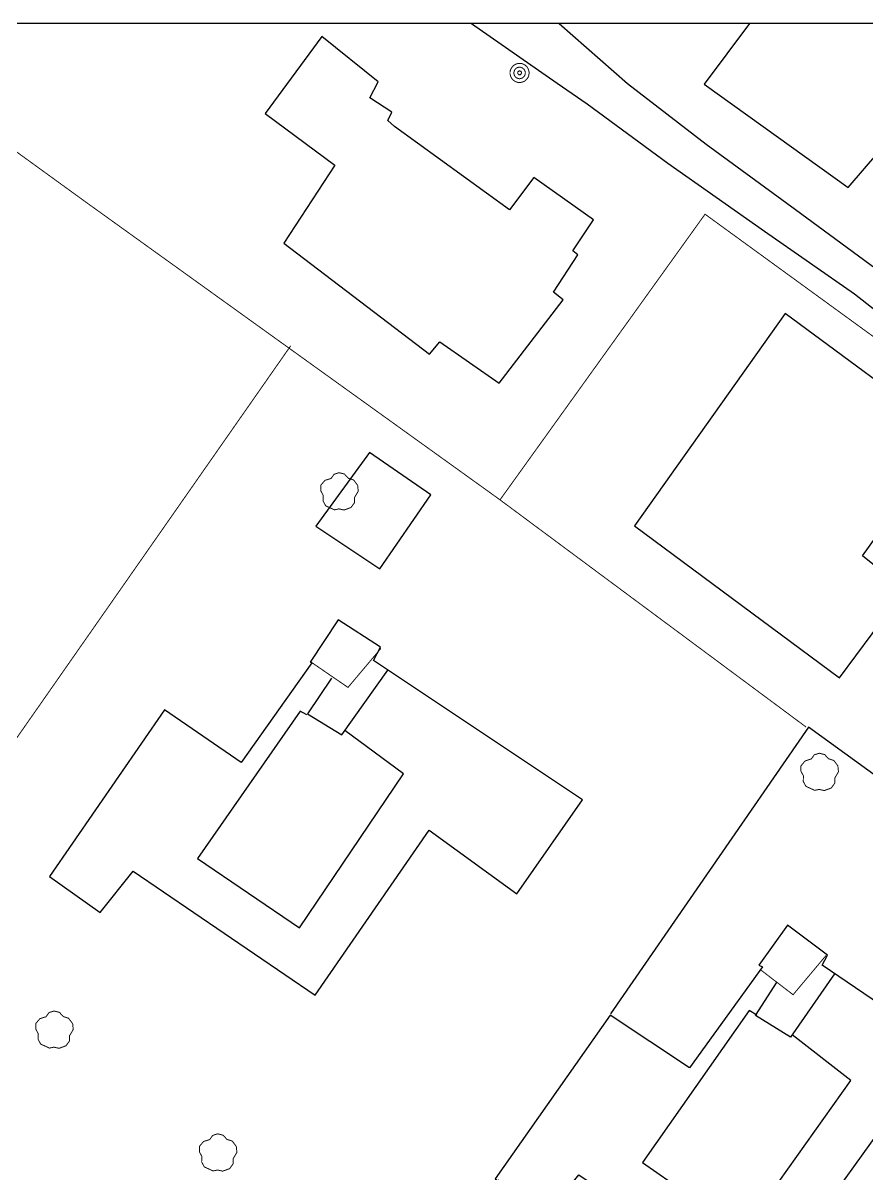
# Model space of a CAD drawing. Extents: x 743500 to 744300, y 4406200 to 4406700.
# Drawn here: x 743933.4 to 743977.5, y 4406639.9 to 4406700 of the extents above; entities that cross this region are included whole.
import ezdxf

# ---------------------------------------------------------------- set-up
doc = ezdxf.new("R2010")
doc.units = 0
doc.header["$MEASUREMENT"] = 0
for name, color, linetype in [('2', 7, 'CONTINUOUS'), ('33', 7, 'CONTINUOUS'), ('41', 7, 'CONTINUOUS'), ('42', 7, 'CONTINUOUS'), ('51', 7, 'CONTINUOUS'), ('6', 7, 'CONTINUOUS'), ('7', 7, 'CONTINUOUS')]:
    doc.layers.add(name, color=color, linetype=linetype)

msp = doc.modelspace()

# ---------------------------------------------------------------- linework, layer by layer
at = {"layer": '2', "color": 7, "linetype": 'Continuous'}
msp.add_3dface([(744299.9999999999, 4406200), (744299.9999999999, 4406700), (743500, 4406700), (743500, 4406200)], dxfattribs=at)
at = {"layer": '33', "color": 5, "linetype": 'Continuous', "extrusion": (0.5487368823076336, 0.8359951160116298, 0), "const_width": 0.05, "elevation": 4092131.20071}
msp.add_lwpolyline([(1796226.650533532, 0.08), (1796115.322131944, 0.03)], dxfattribs=at)
at = {"layer": '41', "color": 1, "linetype": 'Continuous', "extrusion": (-0.06708187510036037, -0.0905787933004866, 0.9936274474053379), "const_width": 0.05, "elevation": -449056.5199}
msp.add_lwpolyline([(-2024757.208270664, 3958646.884061744), (-2024777.172498224, 3958646.90892928), (-2024804.059260625, 3958646.529181948), (-2024819.674475069, 3958646.376609585)], dxfattribs=at)
at = {"layer": '41', "color": 1, "linetype": 'Continuous', "extrusion": (0.8056635921561489, -0.592373341967758, 0), "const_width": 0.05, "elevation": -2011043.55843}
msp.add_lwpolyline([(3991009.942291349, 0.93), (3990998.783787866, 0.8)], dxfattribs=at)
at = {"layer": '41', "color": 1, "linetype": 'Continuous', "extrusion": (-0.5916424243895171, -0.8062004971857155, 0), "const_width": 0.05, "elevation": -3992839.295696}
msp.add_lwpolyline([(-2007396.369217446, 1), (-2007413.474143637, 1.01)], dxfattribs=at)
at = {"layer": '41', "color": 1, "linetype": 'Continuous', "extrusion": (0.8059388850149021, -0.5919987446109463, 0), "const_width": 0.05, "elevation": -2009168.433803}
msp.add_lwpolyline([(3991958.781628082, 0.41), (3991955.369458684, 0.35)], dxfattribs=at)
at = {"layer": '41', "color": 1, "linetype": 'Continuous', "extrusion": (-0.003185414700067485, -0.003750165900079449, 0.9999878946211852), "const_width": 0.05, "elevation": -18894.688743}
msp.add_lwpolyline([(743987.1785024843, 4406634.248780114), (743965.3085815876, 4406650.158891993), (743954.608349185, 4406635.248787146)], dxfattribs=at)
at = {"layer": '41', "color": 1, "linetype": 'Continuous', "const_width": 0.05, "elevation": 0.72}
msp.add_lwpolyline([(743947.4299999998, 4406683.15), (743927.5799999998, 4406654.73)], dxfattribs=at)
at = {"layer": '41', "color": 1, "linetype": 'Continuous', "extrusion": (0.5935172931855053, 0.8048212364803449, 0), "const_width": 0.05, "elevation": 3988102.866491}
msp.add_lwpolyline([(2016744.656895545, 0.89), (2016663.210237541, 0.86)], dxfattribs=at)
at = {"layer": '41', "color": 3, "linetype": 'Continuous', "extrusion": (-0.002406462300001249, -0.003133572600001627, 0.9999921948005192), "const_width": 0.05, "elevation": -15598.591479}
msp.add_lwpolyline([(743857.4261318471, 4406617.045605534), (743857.2261324261, 4406615.675613768), (743857.3261321365, 4406614.285619839), (743857.626131268, 4406613.585621012), (743858.0161301385, 4406612.915621362), (743858.5261286618, 4406612.235620854), (743859.0961270112, 4406611.625619552), (743859.6961252741, 4406611.035617923), (743860.6561224944, 4406610.195614808), (743861.7761192513, 4406609.235611075), (743862.7261165003, 4406608.495607545), (743863.9261130256, 4406607.665602572), (743865.2261092615, 4406606.795597039), (743866.5161055262, 4406605.955591436), (743867.7761018779, 4406605.045586402), (743869.0160982873, 4406604.055581911), (743870.3960942916, 4406603.045576463), (743871.876090006, 4406602.00557041), (743873.44608546, 4406600.965563676), (743875.0760807402, 4406599.945556393), (743876.7960757598, 4406598.905548529), (743878.4460709824, 4406597.915540947), (743880.0060664652, 4406596.915534092), (743881.5660619481, 4406595.865527485), (743883.2360571123, 4406594.75552034), (743884.9060522768, 4406593.67551305), (743886.6560712744, 4406592.545536737), (743888.4460660913, 4406591.415528786), (743890.2360609083, 4406590.295520786), (743891.9360559857, 4406589.21551327), (743893.2360522216, 4406588.385507542), (743893.9560501368, 4406587.91550442), (743895.1660466332, 4406587.115499224), (743896.3660431585, 4406586.295494201), (743897.7560391336, 4406585.345488383), (743899.2060349348, 4406584.295482604), (743900.7560304468, 4406583.25547602), (743902.3960256982, 4406582.165469006), (743904.0260209785, 4406581.085462016), (743905.6160163746, 4406580.005455329), (743907.1560119153, 4406578.915449068), (743908.6860074851, 4406577.845442783), (743910.3260027365, 4406576.755435769), (743912.0359977852, 4406575.615428471), (743913.7059929494, 4406574.505421326), (743915.4059880269, 4406573.415413858), (743917.0259833359, 4406572.365406798), (743918.5559789058, 4406571.335400317), (743919.9859747651, 4406570.385394198), (743921.305970943, 4406569.425388956), (743922.6659670052, 4406568.485383317), (743924.1159628067, 4406567.505377194), (743925.6559583474, 4406566.555370244), (743927.2859536277, 4406565.535362962), (743928.8959489659, 4406564.495355926), (743930.4958962034, 4406563.445286346), (743932.0559157509, 4406562.38531112), (743933.5059115527, 4406561.4253049), (743934.7859078463, 4406560.535299618), (743936.1959037633, 4406559.575293697), (743937.7358993043, 4406558.575286995), (743939.2258949898, 4406557.595280569), (743940.6458908782, 4406556.665274428), (743942.0058869403, 4406555.805268395), (743943.2259556019, 4406555.045356932), (743944.2559526194, 4406554.365352505), (743945.1059501581, 4406553.715349286), (743945.8959478707, 4406553.125346226), (743946.6159457859, 4406552.585343448), (743947.6859426877, 4406551.915338668), (743948.5559401683, 4406551.585333728), (743948.6859397921, 4406551.615332601)], dxfattribs=at)
at = {"layer": '41', "color": 1, "linetype": 'Continuous'}
msp.add_polyline3d([(743958.3100000002, 4406639.57, 4.1), (743954.69, 4406634.37, 0.97), (743975.57, 4406619.19, 0.73), (743995.68, 4406647.86, 0.75), (743974.4800000002, 4406663.23, 0.71), (743964.1400000001, 4406648.25, 4.43)], dxfattribs=at)
at = {"layer": '42', "color": 3, "linetype": 'Continuous', "const_width": 0.05}
for points, elevation in [([(743949.72, 4406674.58), (743949.2599999999, 4406674.79), (743949.1199999999, 4406675.05), (743949.13, 4406675.34), (743948.9999999999, 4406675.58), (743948.9999999999, 4406675.86), (743949.2199999999, 4406676.12), (743949.54, 4406676.22), (743949.7, 4406676.44), (743949.9599999998, 4406676.52), (743950.2399999999, 4406676.45), (743950.4400000002, 4406676.23), (743950.7199999999, 4406676.14), (743950.9300000002, 4406675.86), (743950.9599999998, 4406675.55), (743950.77, 4406675.23), (743950.77, 4406674.96), (743950.58, 4406674.7), (743950.2199999999, 4406674.57), (743949.95, 4406674.63), (743949.72, 4406674.58)], 3.57), ([(743974.8099999998, 4406659.92), (743974.35, 4406660.13), (743974.2099999998, 4406660.39), (743974.2199999999, 4406660.68), (743974.09, 4406660.92), (743974.09, 4406661.2), (743974.31, 4406661.46), (743974.6299999999, 4406661.56), (743974.7899999998, 4406661.78), (743975.0499999998, 4406661.86), (743975.33, 4406661.79), (743975.53, 4406661.57), (743975.81, 4406661.48), (743976.02, 4406661.2), (743976.0500000002, 4406660.89), (743975.86, 4406660.57), (743975.86, 4406660.3), (743975.6699999998, 4406660.04), (743975.31, 4406659.91), (743975.04, 4406659.97), (743974.8099999998, 4406659.92)], 2.08), ([(743934.8299999998, 4406646.45), (743934.3699999999, 4406646.66), (743934.23, 4406646.92), (743934.2399999999, 4406647.21), (743934.1099999999, 4406647.45), (743934.1099999999, 4406647.73), (743934.3299999998, 4406647.99), (743934.65, 4406648.09), (743934.81, 4406648.31), (743935.0700000002, 4406648.39), (743935.3499999999, 4406648.32), (743935.55, 4406648.1), (743935.8299999998, 4406648.01), (743936.04, 4406647.73), (743936.0699999998, 4406647.42), (743935.8799999999, 4406647.1), (743935.8799999999, 4406646.83), (743935.69, 4406646.57), (743935.33, 4406646.44), (743935.06, 4406646.5), (743934.8299999998, 4406646.45)], 1.95), ([(743943.38, 4406640.03), (743942.92, 4406640.24), (743942.78, 4406640.5), (743942.79, 4406640.79), (743942.6599999998, 4406641.03), (743942.6599999998, 4406641.310000001), (743942.88, 4406641.57), (743943.2000000002, 4406641.67), (743943.36, 4406641.89), (743943.62, 4406641.97), (743943.9000000001, 4406641.9), (743944.0999999999, 4406641.68), (743944.38, 4406641.59), (743944.5899999999, 4406641.310000001), (743944.6199999999, 4406641), (743944.4299999998, 4406640.68), (743944.4299999998, 4406640.41), (743944.24, 4406640.15), (743943.88, 4406640.02), (743943.6099999999, 4406640.08), (743943.38, 4406640.03)], 1.96)]:
    msp.add_lwpolyline(points, dxfattribs=dict(at, elevation=elevation))
at = {"layer": '51', "color": 1, "linetype": 'Continuous', "extrusion": (0.7700215609280212, -0.6380178647232174, 0), "const_width": 0.05, "elevation": -2238692.245106}
msp.add_lwpolyline([(3867905.608249246, 4.37), (3867901.517454703, 4.31)], dxfattribs=at)
at = {"layer": '51', "color": 1, "linetype": 'Continuous', "extrusion": (0.02901906229942192, 0.004931967799901753, 0.9995666909800881), "const_width": 0.05, "elevation": 43330.4015}
msp.add_lwpolyline([(4219718.402753233, -1471145.567217153), (4219716.754967562, -1471147.265864374), (4219718.477936096, -1471149.304241041)], dxfattribs=at)
at = {"layer": '51', "color": 1, "linetype": 'Continuous', "const_width": 0.05, "elevation": 8.06}
msp.add_lwpolyline([(743971.97, 4406650.55), (743973.68, 4406649.24), (743975.3999999998, 4406651.29)], dxfattribs=at)
at = {"layer": '51', "color": 1, "linetype": 'Continuous'}
for points in [[(743971.4099999998, 4406700, 4.1), (743969.0399999998, 4406696.82, 4.1), (743976.5600000002, 4406691.42, 4.27), (743978.16, 4406693.29, 4.34), (743983.3100000002, 4406689.59, 4.34), (743988.66, 4406697.25, 4.1)], [(743949.06, 4406699.32, 3.35), (743946.09, 4406695.29, 3.35), (743949.7299999999, 4406692.59, 4.29), (743947.07, 4406688.51, 4.01), (743954.68, 4406682.71, 4.92), (743955.2199999999, 4406683.36, 4.92), (743958.32, 4406681.2, 5.01), (743961.6599999998, 4406685.55, 4.94), (743961.16, 4406685.95, 4.94), (743962.43, 4406687.9, 4.94), (743962.18, 4406688.12, 4.94), (743963.26, 4406689.73, 4.94), (743960.1299999999, 4406691.95, 4.94), (743958.8599999999, 4406690.26, 4.94), (743952.86, 4406694.62, 4.49), (743952.5, 4406694.92, 4.49), (743952.7099999998, 4406695.36, 4.49), (743951.56, 4406696.11, 3.65), (743951.9999999999, 4406696.95, 3.6), (743949.06, 4406699.32, 3.35)], [(743965.3999999998, 4406673.74, 3.77), (743976.1099999999, 4406665.8, 4.3), (743979.52, 4406670.4, 4.3), (743977.3100000002, 4406672.17, 4.24), (743981.8499999999, 4406678.5, 4.24), (743973.27, 4406684.84, 4.21), (743965.3999999998, 4406673.74, 3.77)], [(743952.0899999999, 4406671.5, 2.18), (743954.7499999999, 4406675.37, 2.18), (743951.55, 4406677.58, 2.18), (743948.7499999999, 4406673.73, 2.46), (743952.0899999999, 4406671.5, 2.18)], [(743934.8299999998, 4406655.42, 4.23), (743937.4699999999, 4406653.54, 4.22), (743939.2, 4406655.7, 4.22), (743948.7099999998, 4406649.21, 4.22), (743954.6600000001, 4406657.84, 4.22), (743959.25, 4406654.51, 4.22), (743962.67, 4406659.42, 4.22), (743951.7499999999, 4406666.7, 8.15), (743952.13, 4406667.41, 8.15), (743949.92, 4406668.84, 8.15), (743948.4499999998, 4406666.62, 4.38), (743948.5299999998, 4406666.59, 4.37), (743944.8399999999, 4406661.37, 4.37), (743940.84, 4406664.12, 4.37), (743934.8299999998, 4406655.42, 4.23)], [(743949.5600000002, 4406665.79, 8.25), (743948.31, 4406663.92, 6.77), (743950.0999999999, 4406662.82, 6.8), (743952.5, 4406666.2, 6.99)], [(743948.2699999998, 4406663.86, 6.48), (743947.93, 4406664.05, 6.44), (743942.56, 4406656.36, 6.39), (743947.8999999998, 4406652.74, 6.4), (743953.3299999998, 4406660.79, 6.4), (743950.26, 4406663.05, 6.39)], [(743958.1099999999, 4406639.62, 4.25), (743960.77, 4406637.66, 4.25), (743962.4799999999, 4406639.82, 4.21), (743971.5899999999, 4406633.62, 4.21), (743972.1799999998, 4406633.75, 4.21), (743978.14, 4406642.04, 4.21), (743982.73, 4406638.95, 4.21), (743985.9699999999, 4406643.45, 4.21), (743975.1900000002, 4406650.79, 8.23), (743975.4799999999, 4406651.3, 8.05), (743973.39, 4406652.88, 8), (743971.89, 4406650.79, 4.32), (743972.0799999998, 4406650.7, 4.27), (743968.2599999999, 4406645.42, 4.27), (743964.1299999999, 4406648.17, 4.27), (743958.1099999999, 4406639.62, 4.25)], [(743975.8499999999, 4406650.34, 6.88), (743973.54, 4406647.03, 6.8), (743971.7099999998, 4406648.16, 6.8), (743972.8399999999, 4406649.92, 8.48)], [(743971.78, 4406648.17, 6.88), (743971.39, 4406648.41, 6.58), (743965.81, 4406640.48, 6.52), (743971.06, 4406636.82, 6.52), (743976.6899999998, 4406644.75, 6.52), (743973.6299999999, 4406647.15, 6.52)]]:
    msp.add_polyline3d(points, dxfattribs=at)
at = {"layer": '6', "color": 7, "linetype": 'Continuous'}
for points in [[(743956.8699999999, 4406700, 0.45), (743961.3499999999, 4406696.87, 0.45), (743962.9199999998, 4406695.8, 0.45), (743967.13, 4406692.7, 0.45), (743972.1799999998, 4406689.15, 0.31), (743976.88, 4406685.86, 0.24), (743981.89, 4406681.95, 0.16), (743987.0899999999, 4406678.03, 0.15), (743991.9299999998, 4406674.66, 0.04), (743996.6099999999, 4406671.38, 0.01), (743999.9999999999, 4406669.23, 0.01)], [(743961.4599999998, 4406700, 0.18), (743965.02, 4406696.86, 0.18), (743969.1299999999, 4406693.69, 0.19), (743973.8, 4406690.28, 0.19), (743978.2799999998, 4406686.99, 0.19), (743982.42, 4406683.96, 0.19), (743986.32, 4406681.23, 0.19), (743991.3799999999, 4406677.95, 0.19), (743995.98, 4406674.62, 0.19), (743999.9999999999, 4406671.63, 0.17)]]:
    msp.add_polyline3d(points, dxfattribs=at)
at = {"layer": '7', "color": 7, "linetype": 'Continuous', "const_width": 0.05, "elevation": 1.1}
for points in [[(743959.8899999999, 4406697.42), (743959.8899999999, 4406697.45), (743959.88, 4406697.48), (743959.88, 4406697.51), (743959.8699999999, 4406697.54), (743959.8599999999, 4406697.57), (743959.8499999999, 4406697.6), (743959.84, 4406697.63), (743959.8200000002, 4406697.66), (743959.8099999998, 4406697.68), (743959.79, 4406697.71), (743959.77, 4406697.74), (743959.75, 4406697.76), (743959.7199999999, 4406697.78), (743959.7, 4406697.8), (743959.6800000002, 4406697.82), (743959.65, 4406697.84), (743959.6199999999, 4406697.85), (743959.59, 4406697.87), (743959.5599999998, 4406697.88), (743959.53, 4406697.89), (743959.4999999999, 4406697.9), (743959.47, 4406697.9), (743959.44, 4406697.91), (743959.41, 4406697.91), (743959.3799999999, 4406697.91), (743959.3499999999, 4406697.91), (743959.32, 4406697.9), (743959.28, 4406697.9), (743959.25, 4406697.89), (743959.22, 4406697.88), (743959.1899999998, 4406697.87), (743959.1700000002, 4406697.86), (743959.14, 4406697.84), (743959.1099999999, 4406697.82), (743959.0899999999, 4406697.81), (743959.0600000002, 4406697.79), (743959.04, 4406697.76), (743959.02, 4406697.74), (743959, 4406697.72), (743958.98, 4406697.69), (743958.96, 4406697.66), (743958.95, 4406697.64), (743958.93, 4406697.61), (743958.92, 4406697.58), (743958.91, 4406697.55), (743958.9, 4406697.52), (743958.9, 4406697.49), (743958.89, 4406697.46), (743958.89, 4406697.42), (743958.89, 4406697.39), (743958.89, 4406697.36), (743958.9, 4406697.33), (743958.91, 4406697.3), (743958.91, 4406697.27), (743958.92, 4406697.24), (743958.94, 4406697.21), (743958.95, 4406697.18), (743958.96, 4406697.15), (743958.98, 4406697.13), (743959, 4406697.1), (743959.02, 4406697.08), (743959.04, 4406697.05), (743959.07, 4406697.03), (743959.0899999999, 4406697.01), (743959.1199999999, 4406697), (743959.14, 4406696.98), (743959.1700000002, 4406696.96), (743959.2, 4406696.95), (743959.2299999999, 4406696.94), (743959.26, 4406696.93), (743959.29, 4406696.92), (743959.32, 4406696.92), (743959.3499999999, 4406696.92), (743959.3900000001, 4406696.91), (743959.42, 4406696.91), (743959.45, 4406696.92), (743959.48, 4406696.92), (743959.51, 4406696.93), (743959.5399999998, 4406696.94), (743959.5700000002, 4406696.95), (743959.5999999999, 4406696.96), (743959.6299999999, 4406696.97), (743959.66, 4406696.99), (743959.6800000002, 4406697.01), (743959.7099999998, 4406697.03), (743959.73, 4406697.05), (743959.75, 4406697.07), (743959.77, 4406697.09), (743959.79, 4406697.12), (743959.8099999998, 4406697.15), (743959.8299999998, 4406697.17), (743959.84, 4406697.2), (743959.8499999999, 4406697.23), (743959.8599999999, 4406697.26), (743959.8699999999, 4406697.29), (743959.88, 4406697.32), (743959.88, 4406697.35), (743959.8899999999, 4406697.38), (743959.8899999999, 4406697.42)], [(743959.69, 4406697.42), (743959.69, 4406697.43), (743959.69, 4406697.45), (743959.6800000002, 4406697.47), (743959.6800000002, 4406697.49), (743959.67, 4406697.51), (743959.67, 4406697.53), (743959.66, 4406697.54), (743959.65, 4406697.560000001), (743959.6399999999, 4406697.58), (743959.6299999999, 4406697.59), (743959.6199999999, 4406697.61), (743959.5999999999, 4406697.62), (743959.59, 4406697.63), (743959.5700000002, 4406697.65), (743959.5599999998, 4406697.66), (743959.5399999998, 4406697.67), (743959.53, 4406697.68), (743959.51, 4406697.68), (743959.49, 4406697.69), (743959.47, 4406697.7), (743959.4599999998, 4406697.7), (743959.44, 4406697.71), (743959.42, 4406697.71), (743959.4, 4406697.71), (743959.3799999999, 4406697.71), (743959.3599999999, 4406697.71), (743959.3399999999, 4406697.71), (743959.33, 4406697.7), (743959.3100000002, 4406697.7), (743959.29, 4406697.69), (743959.2699999998, 4406697.69), (743959.25, 4406697.68), (743959.24, 4406697.67), (743959.22, 4406697.66), (743959.2099999998, 4406697.65), (743959.1899999998, 4406697.63), (743959.18, 4406697.62), (743959.1700000002, 4406697.61), (743959.15, 4406697.59), (743959.14, 4406697.58), (743959.1299999999, 4406697.560000001), (743959.1199999999, 4406697.54), (743959.1199999999, 4406697.53), (743959.1099999999, 4406697.51), (743959.0999999999, 4406697.49), (743959.0999999999, 4406697.47), (743959.0999999999, 4406697.46), (743959.0899999999, 4406697.44), (743959.0899999999, 4406697.42), (743959.0899999999, 4406697.4), (743959.0899999999, 4406697.38), (743959.0999999999, 4406697.36), (743959.0999999999, 4406697.34), (743959.1099999999, 4406697.32), (743959.1099999999, 4406697.310000001), (743959.1199999999, 4406697.29), (743959.1299999999, 4406697.27), (743959.14, 4406697.26), (743959.15, 4406697.24), (743959.16, 4406697.22), (743959.1700000002, 4406697.21), (743959.18, 4406697.2), (743959.2, 4406697.18), (743959.2099999998, 4406697.17), (743959.2299999999, 4406697.16), (743959.24, 4406697.15), (743959.26, 4406697.14), (743959.28, 4406697.14), (743959.2999999998, 4406697.13), (743959.3100000002, 4406697.12), (743959.33, 4406697.12), (743959.3499999999, 4406697.12), (743959.37, 4406697.11), (743959.3900000001, 4406697.11), (743959.41, 4406697.11), (743959.43, 4406697.12), (743959.45, 4406697.12), (743959.4599999998, 4406697.12), (743959.48, 4406697.13), (743959.4999999999, 4406697.14), (743959.5199999998, 4406697.14), (743959.53, 4406697.15), (743959.55, 4406697.16), (743959.5700000002, 4406697.17), (743959.5799999998, 4406697.18), (743959.5999999999, 4406697.2), (743959.6099999999, 4406697.21), (743959.6199999999, 4406697.22), (743959.6299999999, 4406697.24), (743959.6399999999, 4406697.25), (743959.65, 4406697.27), (743959.66, 4406697.29), (743959.67, 4406697.3), (743959.67, 4406697.32), (743959.6800000002, 4406697.34), (743959.6800000002, 4406697.36), (743959.69, 4406697.38), (743959.69, 4406697.4), (743959.69, 4406697.42)], [(743959.49, 4406697.42), (743959.49, 4406697.42), (743959.49, 4406697.43), (743959.49, 4406697.43), (743959.49, 4406697.44), (743959.48, 4406697.45), (743959.48, 4406697.45), (743959.48, 4406697.46), (743959.48, 4406697.46), (743959.47, 4406697.47), (743959.47, 4406697.47), (743959.47, 4406697.48), (743959.4599999998, 4406697.48), (743959.4599999998, 4406697.49), (743959.45, 4406697.49), (743959.45, 4406697.5), (743959.44, 4406697.5), (743959.44, 4406697.5), (743959.43, 4406697.51), (743959.43, 4406697.51), (743959.42, 4406697.51), (743959.42, 4406697.51), (743959.41, 4406697.51), (743959.4, 4406697.52), (743959.4, 4406697.52), (743959.3900000001, 4406697.52), (743959.3799999999, 4406697.52), (743959.3799999999, 4406697.52), (743959.37, 4406697.51), (743959.37, 4406697.51), (743959.3599999999, 4406697.51), (743959.3499999999, 4406697.51), (743959.3499999999, 4406697.51), (743959.3399999999, 4406697.5), (743959.3399999999, 4406697.5), (743959.33, 4406697.5), (743959.33, 4406697.49), (743959.32, 4406697.49), (743959.32, 4406697.48), (743959.3100000002, 4406697.48), (743959.3100000002, 4406697.48), (743959.3100000002, 4406697.47), (743959.2999999998, 4406697.46), (743959.2999999998, 4406697.46), (743959.2999999998, 4406697.45), (743959.2999999998, 4406697.45), (743959.29, 4406697.44), (743959.29, 4406697.44), (743959.29, 4406697.43), (743959.29, 4406697.42), (743959.29, 4406697.42), (743959.29, 4406697.41), (743959.29, 4406697.4), (743959.29, 4406697.4), (743959.2999999998, 4406697.39), (743959.2999999998, 4406697.39), (743959.2999999998, 4406697.38), (743959.2999999998, 4406697.37), (743959.2999999998, 4406697.37), (743959.3100000002, 4406697.36), (743959.3100000002, 4406697.36), (743959.32, 4406697.35), (743959.32, 4406697.35), (743959.32, 4406697.35), (743959.33, 4406697.34), (743959.33, 4406697.34), (743959.3399999999, 4406697.33), (743959.3399999999, 4406697.33), (743959.3499999999, 4406697.33), (743959.3599999999, 4406697.33), (743959.3599999999, 4406697.32), (743959.37, 4406697.32), (743959.37, 4406697.32), (743959.3799999999, 4406697.32), (743959.3900000001, 4406697.32), (743959.3900000001, 4406697.32), (743959.4, 4406697.32), (743959.41, 4406697.32), (743959.41, 4406697.32), (743959.42, 4406697.32), (743959.42, 4406697.33), (743959.43, 4406697.33), (743959.43, 4406697.33), (743959.44, 4406697.33), (743959.45, 4406697.34), (743959.45, 4406697.34), (743959.4599999998, 4406697.34), (743959.4599999998, 4406697.35), (743959.4599999998, 4406697.35), (743959.47, 4406697.36), (743959.47, 4406697.36), (743959.47, 4406697.37), (743959.48, 4406697.37), (743959.48, 4406697.38), (743959.48, 4406697.39), (743959.48, 4406697.39), (743959.49, 4406697.4), (743959.49, 4406697.4), (743959.49, 4406697.41), (743959.49, 4406697.42)]]:
    msp.add_lwpolyline(points, dxfattribs=at)

doc.saveas('drawing.dxf')
